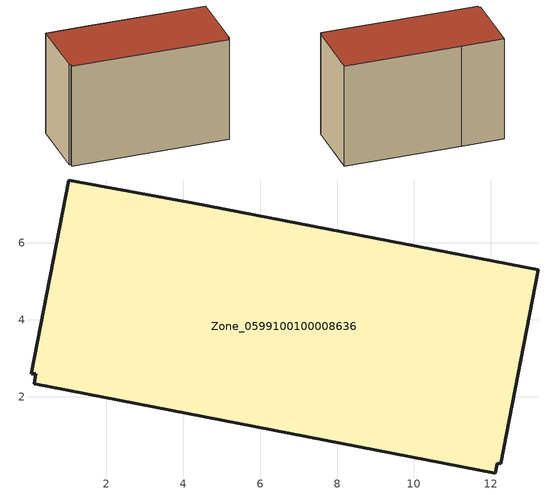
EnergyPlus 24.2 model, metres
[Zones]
Zone_0599100100008636
 floor ground (C_G): 12.12,0.02 0.13,2.34 0.17,2.6 0.05,2.6 1.03,7.63 4.29,7.03 13.23,5.3 12.26,0.26 12.17,0.28 z0
 wall outside (C_F): 4.29,7.03 1.03,7.63 0.05,2.6 0.17,2.6 0.13,2.34 12.12,0.02 12.17,0.28 12.26,0.26 13.23,5.3 4.29,7.03 z0:8.32
 roof outside (C_R): 12.12,0.02 12.17,0.28 12.26,0.26 13.23,5.3 4.29,7.03 1.03,7.63 0.05,2.6 0.17,2.6 0.13,2.34 z8.32
[BUILDING]
Pand.0599100100008636: North Axis=0; Terrain=City; Loads Convergence Tolerance Value=0.04; Temperature Convergence Tolerance Value=0.4; Solar Distribution=FullExterior; Maximum Number of Warmup Days=25; Minimum Number of Warmup Days=1
[Site:Location]
Rotterdam.The.Hague.AP_ZH_NLD Design_Conditions: Latitude=51.96; Longitude=4.45; Time Zone=1; Elevation=-4.5
[SITE:GROUNDTEMPERATURE:BUILDINGSURFACE]
18, 18, 18, 18, 18, 18, 18, 18, 18, 18, 18, 18
[MATERIAL] Thermal Absorptance=0.9; Solar Absorptance=0.7; Visible Absorptance=0.7
Name | Roughness | Thickness | Conductivity | Density | Specific Heat
G.TI.2015-2018 | MediumSmooth | 0.15 | 0.0428571 | 540 | 1210
F.TI.2015-2018 | Rough | 0.3 | 0.0666667 | 1920 | 840
R.TI.2015-2018 | MediumRough | 0.2 | 0.0333333 | 1500 | 1000
[CONSTRUCTION]
C_G: G.TI.2015-2018
C_F: F.TI.2015-2018
C_R: R.TI.2015-2018
[ZONE]
Zone_0599100100008636: Type=1; Multiplier=1; Ceiling Height=Autocalculate; Volume=Autocalculate; Floor Area=autocalculate; Part of Total Floor Area=Yes
[ZONEINFILTRATION:DESIGNFLOWRATE]
Infil_Zone_0599100100008636: Zone or ZoneList or Space or SpaceList=Zone_0599100100008636; Schedule=AlwaysOn; Design Flow Rate Calculation Method=Flow/Area; Flow Rate per Floor Area=0.0015; Constant Term Coefficient=1; Temperature Term Coefficient=0; Velocity Term Coefficient=0; Velocity Squared Term Coefficient=0
[HVACTEMPLATE:ZONE:IDEALLOADSAIRSYSTEM]
Zone_0599100100008636: Maximum Heating Supply Air Temperature=50; Minimum Cooling Supply Air Temperature=13; Maximum Heating Supply Air Humidity Ratio=0.0156; Minimum Cooling Supply Air Humidity Ratio=0.0077; Heating Limit=NoLimit; Cooling Limit=NoLimit; Dehumidification Control Type=ConstantSensibleHeatRatio; Cooling Sensible Heat Ratio=0.7; Dehumidification Setpoint=60; Humidification Control Type=None; Humidification Setpoint=30; Outdoor Air Method=None; Outdoor Air Flow Rate per Person=0.00944; Outdoor Air Flow Rate per Zone Floor Area=0; Outdoor Air Flow Rate per Zone=0; Demand Controlled Ventilation Type=None; Outdoor Air Economizer Type=NoEconomizer; Heat Recovery Type=None; Sensible Heat Recovery Effectiveness=0.7; Latent Heat Recovery Effectiveness=0.65
[ZONECONTROL:THERMOSTAT]
ThermostatControl_Zone_0599100100008636: Zone or ZoneList=Zone_0599100100008636; Control Type Schedule=DualSetpointControlType; Control 1=Thermostat_Zone_0599100100008636; Temperature Difference Between Cutout And Setpoint=0
[THERMOSTATSETPOINT:DUALSETPOINT]
Thermostat_Zone_0599100100008636: Heating Setpoint Temperature Schedule=HeatingSetpoint_Zone_0599100100008636; Cooling Setpoint Temperature Schedule=CoolingSetpoint_Zone_0599100100008636
[SCHEDULE:COMPACT]
HeatingSetpoint_Zone_0599100100008636: Through: 12/31, For: AllDays, Until: 24:00, 21
CoolingSetpoint_Zone_0599100100008636: Through: 12/31, For: AllDays, Until: 24:00, 24
DualSetpointControlType: Through: 12/31, For: AllDays, Until: 24:00, 4
AlwaysOn: Through: 12/31, For: AllDays, Until: 24:00, 1
